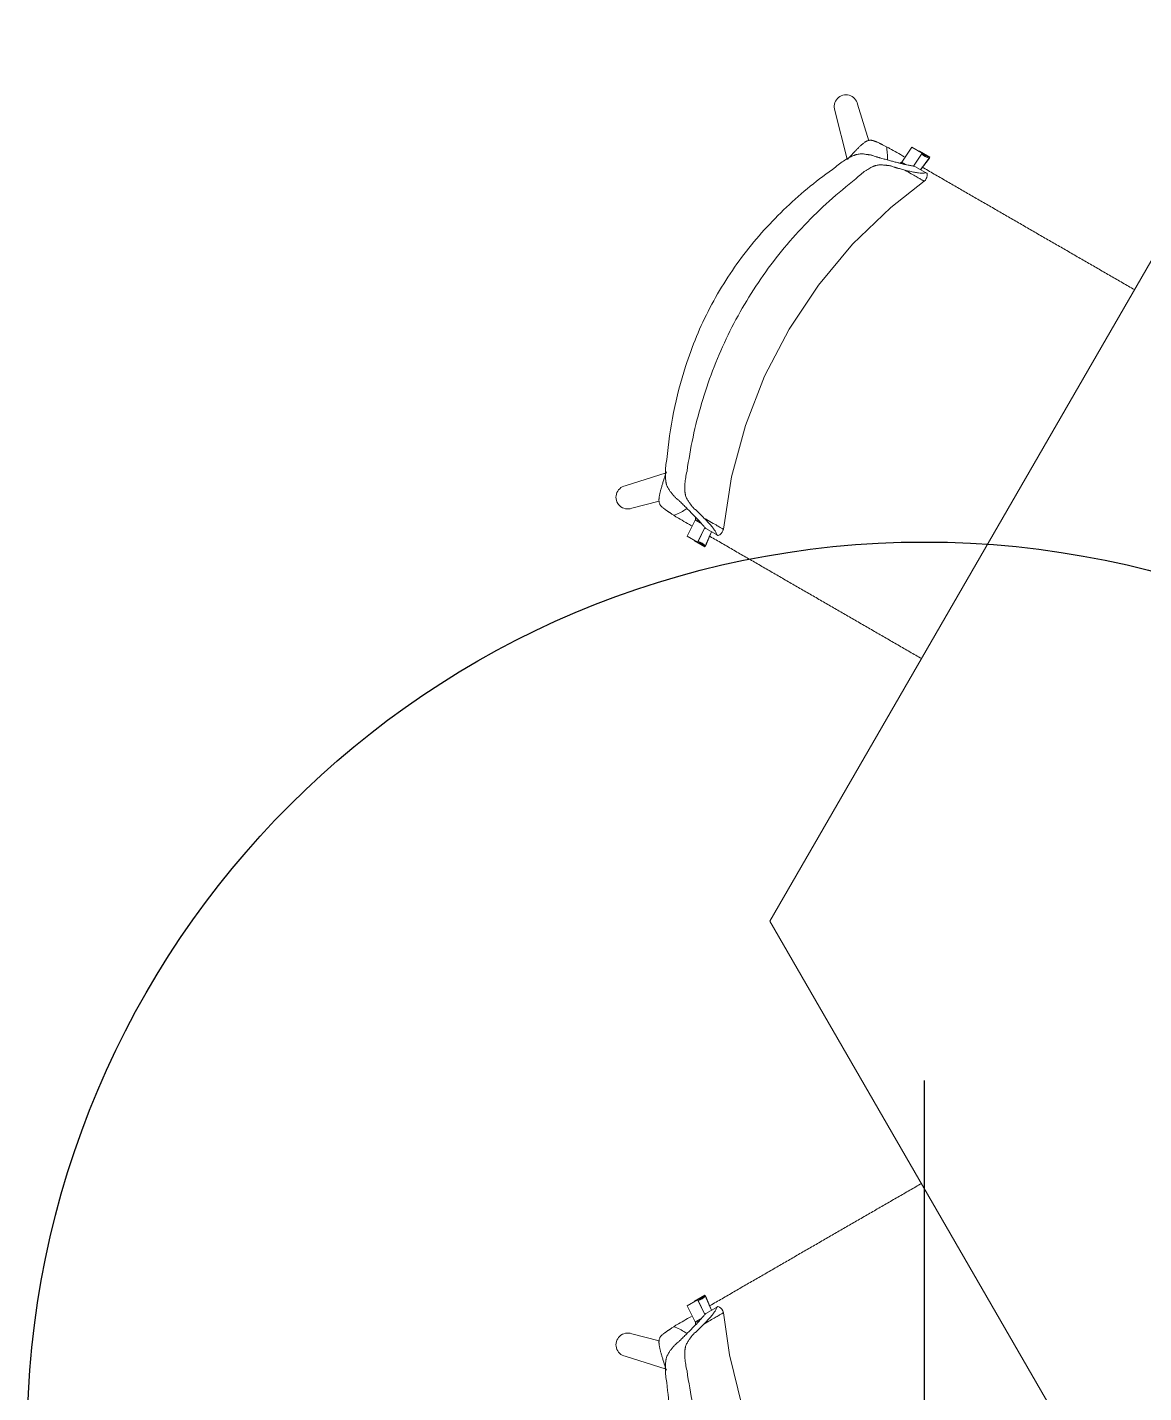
# Model space of a CAD drawing. Header units: millimetres. Extents: x 155920 to 295199, y -4084 to 97293.
# Drawn here: x 174720 to 175965, y 23369 to 24890 of the extents above; entities that cross this region are included whole.
import ezdxf

# ---------------------------------------------------------------- set-up
doc = ezdxf.new("R2010")
doc.units = ezdxf.units.MM
doc.header["$MEASUREMENT"] = 0
doc.layers.add('I-FURN', color=8, linetype='CONTINUOUS', lineweight=9)
doc.layers.add('Social Distancing', color=7, linetype='CONTINUOUS')

msp = doc.modelspace()

# ---------------------------------------------------------------- linework, layer by layer
at = {"layer": 'I-FURN'}
for p, q in [((176123.2, 24890.1), (175548.2, 23894.1)), ((175658.6, 24763.6), (175645.8, 24804.5)), ((175620.7, 24797.4), (175634.4, 24743)), ((175695.3, 24739.9), (175706.4, 24756.5)), ((175706.4, 24756.5), (175717.9, 24749.8)), ((175717.9, 24749.8), (175708.2, 24735.4)), ((175726.5, 24745.2), (175715, 24751.9)), ((175716.1, 24731.4), (175726.5, 24745.2)), ((175716.2, 24731.3), (175726, 24744.4)), ((175697.4, 24737.6), (175694.8, 24739.1)), ((175700.4, 24737), (175695.3, 24739.9)), ((175709.7, 24735.1), (175721.5, 24728.3)), ((175723.5, 24725.1), (175723.3, 24727.2)), ((175683, 24689.2), (175720.1, 24718.5)), ((175720.1, 24718.5), (175721.5, 24719.9)), ((175721.5, 24719.9), (175722.5, 24721.4)), ((175722.5, 24721.4), (175723.1, 24722.8)), ((175723.1, 24722.8), (175723.5, 24725.1)), ((175640.4, 24648.3), (175683, 24689.2)), ((175602.4, 24602.9), (175640.4, 24648.3)), ((175569.6, 24553.7), (175602.4, 24602.9)), ((175542.3, 24501.3), (175569.6, 24553.7)), ((175520.8, 24446.2), (175542.3, 24501.3)), ((175505.4, 24389.2), (175520.8, 24446.2)), ((175432.4, 24393.5), (175387, 24379.2)), ((175496.3, 24330.8), (175505.4, 24389.2)), ((175394.1, 24354.1), (175424.9, 24361.9)), ((175456, 24322.9), (175464.8, 24340.8)), ((175464.8, 24340.8), (175472.5, 24336.4)), ((175465.3, 24341.6), (175470.4, 24338.7)), ((175475.7, 24332.8), (175467.6, 24316.2)), ((175475.7, 24332.7), (175468.1, 24317)), ((175476.7, 24331.5), (175488.5, 24324.7)), ((175496.3, 24330.8), (175495.8, 24328.9)), ((175467.6, 24316.2), (175456, 24322.9)), ((175464.3, 24317.8), (175475.8, 24311.1)), ((175475.8, 24311.1), (175483, 24327.9)), ((175476.3, 24311.9), (175483.1, 24327.8)), ((175492.3, 24324.6), (175490.3, 24323.7)), ((175494, 24326.1), (175492.3, 24324.6)), ((175494.9, 24327.3), (175494, 24326.1)), ((175495.8, 24328.9), (175494.9, 24327.3)), ((175548.2, 23894.1), (176123.2, 22898.2)), ((175456, 23465.4), (175467.6, 23472.1)), ((175464.8, 23447.5), (175456, 23465.4)), ((175475.8, 23477.2), (175464.3, 23470.5)), ((175467.6, 23472.1), (175475.7, 23455.5)), ((175468.1, 23471.2), (175475.7, 23455.6)), ((175483, 23460.4), (175475.8, 23477.2)), ((175483.1, 23460.5), (175476.3, 23476.4)), ((175488.5, 23463.6), (175476.7, 23456.8)), ((175490.3, 23464.6), (175492, 23463.8)), ((175492, 23463.8), (175493.6, 23462.7)), ((175493.6, 23462.7), (175494.6, 23461.6)), ((175472.5, 23451.9), (175464.8, 23447.5)), ((175470.4, 23449.6), (175465.3, 23446.7)), ((175494.6, 23461.6), (175495.7, 23459.6)), ((175495.7, 23459.6), (175496.3, 23457.5)), ((175503.1, 23410.7), (175496.3, 23457.5)), ((175424.9, 23426.4), (175394.1, 23434.2)), ((175387, 23409.1), (175432.4, 23394.8)), ((175517.2, 23353.3), (175503.1, 23410.7))]:
    msp.add_line(p, q, dxfattribs=at)
for centre, start, end in [((175633, 24801.8), 11.9662, 199.5824), ((175389.7, 24366.4), 101.9896, 289.6059), ((175389.7, 23421.9), 70.3941, 258.0104)]:
    msp.add_arc(centre, 13.1, start, end, dxfattribs=at)
for centre, major_axis, start_param, end_param in [((175718.5, 24768.9), (-8.7, -15.1), 0.238848, 0.322489), ((175729.6, 24761.4), (-8.7, -15.1), 6.026179, 6.605675), ((175730.1, 24762.2), (-8.7, -15.1), 6.026179, 6.605675), ((175462.9, 24299.5), (-8.7, -15.1), 2.819103, 3.398599), ((175463.4, 24300.3), (-8.7, -15.1), 2.819103, 3.398599), ((175462.9, 23488.8), (-8.7, 15.1), 2.884586, 3.464082), ((175463.4, 23488), (-8.7, 15.1), 2.884586, 3.464082)]:
    msp.add_ellipse(centre, major_axis=major_axis, ratio=0.978487, start_param=start_param, end_param=end_param, dxfattribs=at)
for points, knots in [([(175634.6, 24742.8), (175636.2, 24744.6), (175638.8, 24747.4), (175641.9, 24750.8), (175643.7, 24752.6), (175645, 24754), (175646.2, 24755.2), (175647.3, 24756.3), (175648.5, 24757.5), (175649.8, 24758.7), (175651.3, 24759.9), (175652.7, 24761.1), (175653.8, 24761.9), (175654.7, 24762.5), (175655.4, 24762.9), (175656.1, 24763.3), (175657.2, 24763.7), (175658.4, 24764.1), (175659.9, 24764.3), (175661.3, 24764.2), (175662.5, 24764), (175663.9, 24763.6), (175665, 24763.2), (175665.9, 24762.9), (175666.3, 24762.7), (175666.7, 24762.5), (175667.1, 24762.4), (175667.5, 24762.2), (175668.3, 24761.8), (175669.5, 24761.3), (175670.6, 24760.7), (175671.5, 24760.3), (175672.2, 24760), (175672.9, 24759.6), (175673.9, 24759.1), (175675.7, 24758.2), (175677.2, 24757.5), (175678.1, 24757)], [0, 0, 0, 0, 0.125, 0.1875, 0.21875, 0.25, 0.28125, 0.3125, 0.34375, 0.375, 0.40625, 0.4375, 0.46875, 0.484375, 0.5, 0.515625, 0.53125, 0.5625, 0.59375, 0.625, 0.65625, 0.6875, 0.71875, 0.734375, 0.742188, 0.75, 0.757812, 0.765625, 0.78125, 0.8125, 0.84375, 0.859375, 0.875, 0.890625, 0.90625, 0.9375, 1, 1, 1, 1]), ([(175679.1, 24742.3), (175679.1, 24742.6), (175679.2, 24745), (175679.1, 24749.9), (175678.6, 24754.6), (175678.1, 24757)], [0.94129206, 0.94129206, 0.94129206, 0.94129206, 0.94444444, 0.97222222, 1, 1, 1, 1]), ([(175621.4, 24734.3), (175623.4, 24736), (175627.4, 24739.2), (175632.1, 24742.4), (175635.7, 24744.5), (175638.3, 24745.8), (175640.4, 24746.8), (175641.8, 24747.3), (175642.6, 24747.6), (175643.2, 24747.9), (175643.8, 24748), (175644.6, 24748.3), (175645.9, 24748.6), (175647.7, 24748.9), (175649.8, 24749), (175651.7, 24749), (175653.6, 24748.8), (175655.3, 24748.5), (175656.7, 24748.3), (175657.7, 24748.2), (175658.3, 24748.1), (175658.7, 24748), (175659.1, 24748), (175659.6, 24747.9), (175660.5, 24747.8), (175661.7, 24747.5), (175663, 24747.1), (175664.7, 24746.5), (175666.3, 24745.9), (175667.9, 24745.4), (175669.2, 24745), (175670.5, 24744.6), (175672.2, 24744.2), (175675.1, 24743.4), (175679.1, 24742.3), (175683.6, 24741), (175687.9, 24739.9), (175692, 24738.9), (175695.8, 24737.9), (175699.2, 24737.1), (175701.3, 24736.7), (175702.3, 24736.5)], [0, 0, 0, 0, 0.035714, 0.071429, 0.089286, 0.107143, 0.125, 0.133929, 0.138393, 0.142857, 0.147321, 0.151786, 0.160714, 0.178571, 0.196429, 0.214286, 0.232143, 0.25, 0.267857, 0.276786, 0.28125, 0.285714, 0.290179, 0.294643, 0.303571, 0.321429, 0.339286, 0.357143, 0.392857, 0.410714, 0.428571, 0.446429, 0.464286, 0.5, 0.571429, 0.642857, 0.714286, 0.785714, 0.857143, 0.928571, 1, 1, 1, 1]), ([(175433.3, 24408.4), (175434.8, 24426.1), (175439.8, 24461.1), (175454.6, 24518.3), (175479.5, 24578.4), (175517.7, 24638.3), (175557.5, 24682.1), (175592.9, 24713.3), (175611.7, 24727.5), (175621.4, 24734.3)], [-1, -1, -1, -1, -0.863636, -0.727273, -0.545455, -0.363636, -0.181818, -0.090909, 0, 0, 0, 0]), ([(175698.5, 24731), (175696.9, 24731.4), (175694.6, 24732), (175691.8, 24732.8), (175690.2, 24733.2), (175689, 24733.5), (175687.8, 24733.9), (175686.4, 24734.4), (175685, 24734.9), (175683.6, 24735.4), (175682.4, 24735.7), (175681.4, 24735.9), (175680.5, 24736), (175680.1, 24736.1), (175679.7, 24736.1), (175679.3, 24736.1), (175678.8, 24736.2), (175677.8, 24736.3), (175676.4, 24736.4), (175674.7, 24736.6), (175672.8, 24736.8), (175670.8, 24736.8), (175668.7, 24736.6), (175666.9, 24736.3), (175665.6, 24735.9), (175664.9, 24735.7), (175664.3, 24735.4), (175663.7, 24735.2), (175663, 24734.9), (175661.6, 24734.3), (175659.6, 24733.3), (175657.2, 24731.8), (175653.8, 24729.6), (175649.5, 24726.3), (175645.8, 24723), (175644, 24721.2)], [0, 0, 0, 0, 0.125, 0.1875, 0.21875, 0.25, 0.28125, 0.3125, 0.375, 0.40625, 0.4375, 0.46875, 0.484375, 0.492188, 0.5, 0.507812, 0.515625, 0.53125, 0.5625, 0.59375, 0.625, 0.65625, 0.6875, 0.71875, 0.734375, 0.742188, 0.75, 0.757812, 0.765625, 0.78125, 0.8125, 0.84375, 0.875, 0.9375, 1, 1, 1, 1]), ([(175695.3, 24739.9), (175694.9, 24739.7), (175694, 24739.3), (175693.2, 24738.9), (175692.7, 24738.7)], [-0.8741323, -0.8741323, -0.8741323, -0.8741323, -0.6666667, -0.4718724, -0.4718724, -0.4718724, -0.4718724]), ([(175698.5, 24731), (175701.1, 24729.5), (175705.8, 24726.8), (175711.3, 24723.6), (175715.4, 24721.3), (175717.7, 24719.9), (175719, 24719.2), (175719.6, 24718.9), (175720, 24718.6), (175720.1, 24718.5), (175720.1, 24718.5)], [0, 0, 0, 0, 0.1111111, 0.2222222, 0.3333333, 0.4444444, 0.5, 0.5555556, 0.6111111, 0.6625707, 0.6625707, 0.6625707, 0.6625707]), ([(175717.6, 24734.4), (175718.2, 24734.1), (175721, 24732.5), (175726.1, 24729.5), (175732.8, 24725.6), (175739.5, 24721.8), (175748.3, 24716.7), (175759, 24710.5), (175769.6, 24704.4), (175778.2, 24699.5), (175784.7, 24695.7), (175791.3, 24691.9), (175800, 24686.9), (175810.8, 24680.6), (175823.7, 24673.2), (175836.8, 24665.6), (175849.9, 24658), (175862.9, 24650.6), (175873.7, 24644.3), (175882.5, 24639.3), (175889.1, 24635.4), (175895.7, 24631.6), (175904.4, 24626.6), (175915.2, 24620.4), (175926, 24614.1), (175934.7, 24609.1), (175941.3, 24605.3), (175947.9, 24601.5), (175952.3, 24598.9), (175954.6, 24597.6), (175954.7, 24597.6)], [-0.8977274, -0.8977274, -0.8977274, -0.8977274, -0.8928571, -0.875, -0.8571429, -0.8392857, -0.8214286, -0.7857143, -0.75, -0.7321429, -0.7142857, -0.6964286, -0.6785714, -0.6428571, -0.6071429, -0.5714286, -0.5357143, -0.5, -0.4642857, -0.4464286, -0.4285714, -0.4107143, -0.3928571, -0.3571429, -0.3214286, -0.3035714, -0.2857143, -0.2678571, -0.25, -0.2492433, -0.2492433, -0.2492433, -0.2492433]), ([(175644, 24721.2), (175633.8, 24713.3), (175614.1, 24696.8), (175577.1, 24660.9), (175536.3, 24610.9), (175497.6, 24543.8), (175474.7, 24483.4), (175462, 24433.5), (175457.6, 24408.1), (175455.8, 24395.4)], [-1, -1, -1, -1, -0.9, -0.8, -0.6, -0.4, -0.2, -0.1, 0, 0, 0, 0]), ([(175471.8, 24337.2), (175470.5, 24338.7), (175468.2, 24341.2), (175464.6, 24345), (175461.6, 24348), (175458.5, 24351.1), (175455.2, 24354.4), (175452.2, 24357.4), (175449.8, 24359.8), (175448.2, 24361.4), (175446.9, 24362.6), (175445.6, 24363.7), (175444.3, 24364.8), (175443, 24365.9), (175442, 24366.9), (175441.1, 24367.8), (175440.5, 24368.5), (175440.2, 24368.9), (175440, 24369.3), (175439.7, 24369.6), (175439.4, 24370), (175438.8, 24370.8), (175437.9, 24371.9), (175436.8, 24373.3), (175435.7, 24374.8), (175434.7, 24376.5), (175433.8, 24378.3), (175433.1, 24380), (175432.7, 24381.3), (175432.5, 24382.1), (175432.4, 24382.7), (175432.3, 24383.4), (175432.2, 24384.2), (175431.9, 24385.7), (175431.7, 24388), (175431.6, 24390.9), (175431.6, 24395.1), (175432, 24400.8), (175432.8, 24405.8), (175433.3, 24408.4)], [0, 0, 0, 0, 0.142857, 0.214286, 0.285714, 0.357143, 0.428571, 0.5, 0.535714, 0.571429, 0.589286, 0.607143, 0.642857, 0.660714, 0.678571, 0.696429, 0.705357, 0.709821, 0.714286, 0.71875, 0.723214, 0.732143, 0.75, 0.767857, 0.785714, 0.803571, 0.821429, 0.839286, 0.848214, 0.852679, 0.857143, 0.861607, 0.866071, 0.875, 0.892857, 0.910714, 0.928571, 0.964286, 1, 1, 1, 1]), ([(175441, 24346.3), (175440.1, 24346.9), (175438.7, 24347.8), (175437.1, 24348.9), (175436.2, 24349.5), (175435.5, 24349.9), (175434.8, 24350.4), (175434, 24350.9), (175433, 24351.6), (175432, 24352.3), (175431.2, 24352.9), (175430.8, 24353.2), (175430.5, 24353.4), (175430.2, 24353.7), (175429.8, 24354), (175429.1, 24354.5), (175428.1, 24355.3), (175427.1, 24356.3), (175426.3, 24357.3), (175425.6, 24358.4), (175425, 24359.8), (175424.7, 24361.1), (175424.6, 24362.2), (175424.5, 24363), (175424.5, 24363.8), (175424.6, 24364.9), (175424.7, 24366.3), (175425, 24368.1), (175425.4, 24369.9), (175425.8, 24371.7), (175426.2, 24373.3), (175426.6, 24374.8), (175427.1, 24376.5), (175427.6, 24378.3), (175428.3, 24380.8), (175429.6, 24385.1), (175430.8, 24388.8), (175431.5, 24391)], [0, 0, 0, 0, 0.0625, 0.09375, 0.109375, 0.125, 0.140625, 0.15625, 0.1875, 0.21875, 0.234375, 0.242188, 0.25, 0.257812, 0.265625, 0.28125, 0.3125, 0.34375, 0.375, 0.40625, 0.4375, 0.46875, 0.484375, 0.5, 0.515625, 0.53125, 0.5625, 0.59375, 0.625, 0.65625, 0.6875, 0.71875, 0.75, 0.78125, 0.8125, 0.875, 1, 1, 1, 1]), ([(175455.8, 24395.4), (175455.2, 24392.9), (175454.2, 24388.1), (175453.5, 24382.7), (175453.3, 24378.6), (175453.2, 24375.8), (175453.4, 24373.6), (175453.5, 24372.1), (175453.6, 24371.3), (175453.7, 24370.7), (175453.8, 24370.1), (175454, 24369.3), (175454.3, 24368), (175454.9, 24366.2), (175455.8, 24364.4), (175456.8, 24362.7), (175457.8, 24361.1), (175458.9, 24359.7), (175459.7, 24358.6), (175460.3, 24357.8), (175460.6, 24357.4), (175460.8, 24357), (175461.1, 24356.7), (175461.3, 24356.3), (175461.8, 24355.7), (175462.6, 24354.9), (175463.4, 24354), (175464.6, 24353), (175465.7, 24352.1), (175466.8, 24351.1), (175467.7, 24350.3), (175468.6, 24349.4), (175469.8, 24348.2), (175471.8, 24346.2), (175473.5, 24344.4), (175474.6, 24343.2)], [0, 0, 0, 0, 0.0625, 0.125, 0.15625, 0.1875, 0.21875, 0.234375, 0.242188, 0.25, 0.257812, 0.265625, 0.28125, 0.3125, 0.34375, 0.375, 0.40625, 0.4375, 0.46875, 0.484375, 0.492188, 0.5, 0.507812, 0.515625, 0.53125, 0.5625, 0.59375, 0.625, 0.6875, 0.71875, 0.75, 0.78125, 0.8125, 0.875, 1, 1, 1, 1]), ([(175441, 24346.3), (175443.3, 24347.1), (175447.7, 24349), (175452.5, 24351.6), (175455, 24353.4), (175455.8, 24353.9)], [0, 0, 0, 0, 0.02777778, 0.05555556, 0.06696683, 0.06696683, 0.06696683, 0.06696683]), ([(175465.1, 24344.4), (175465.1, 24343.9), (175465.2, 24342.9), (175465.3, 24342), (175465.4, 24341.6)], [-0.5281276, -0.5281276, -0.5281276, -0.5281276, -0.3333333, -0.1189454, -0.1189454, -0.1189454, -0.1189454]), ([(175496.3, 24330.8), (175496.3, 24330.8), (175496.1, 24330.8), (175495.7, 24331.1), (175494.9, 24331.5), (175493.2, 24332.5), (175489.8, 24334.5), (175483.6, 24338.1), (175477.9, 24341.4), (175474.6, 24343.2)], [0.3374293, 0.3374293, 0.3374293, 0.3374293, 0.3888889, 0.4444444, 0.5138889, 0.5833333, 0.7222222, 0.8611111, 1, 1, 1, 1]), ([(175717.4, 24186.5), (175717.3, 24186.5), (175712.9, 24189), (175704.1, 24194.1), (175690.8, 24201.8), (175677.7, 24209.4), (175666.8, 24215.7), (175658.1, 24220.7), (175651.5, 24224.5), (175644.8, 24228.4), (175636.2, 24233.4), (175625.5, 24239.5), (175614.8, 24245.7), (175606.1, 24250.7), (175599.6, 24254.5), (175593, 24258.3), (175584.4, 24263.3), (175573.6, 24269.5), (175562.8, 24275.7), (175554.1, 24280.8), (175547.4, 24284.6), (175540.8, 24288.4), (175532.1, 24293.5), (175521.2, 24299.7), (175508.2, 24307.2), (175494.8, 24315), (175485.5, 24320.3), (175480.7, 24323.1), (175480.3, 24323.4)], [-0.7503695, -0.7503695, -0.7503695, -0.7503695, -0.75, -0.7142857, -0.6785714, -0.6428571, -0.6071429, -0.5892857, -0.5714286, -0.5535714, -0.5357143, -0.5, -0.4642857, -0.4464286, -0.4285714, -0.4107143, -0.3928571, -0.3571429, -0.3214286, -0.3035714, -0.2857143, -0.2678571, -0.25, -0.2142857, -0.1785714, -0.1428571, -0.1071429, -0.103964, -0.103964, -0.103964, -0.103964]), ([(175480.3, 23464.9), (175480.7, 23465.2), (175485.5, 23467.9), (175494.8, 23473.3), (175508.2, 23481), (175521.2, 23488.6), (175532.1, 23494.8), (175540.8, 23499.8), (175547.4, 23503.7), (175554.1, 23507.5), (175562.8, 23512.6), (175573.6, 23518.8), (175584.4, 23525), (175593, 23530), (175599.6, 23533.8), (175606.1, 23537.6), (175614.8, 23542.6), (175625.5, 23548.7), (175636.2, 23554.9), (175644.8, 23559.9), (175651.5, 23563.7), (175658.1, 23567.6), (175666.8, 23572.6), (175677.7, 23578.9), (175690.8, 23586.5), (175704.1, 23594.1), (175712.9, 23599.2), (175717.3, 23601.8), (175717.4, 23601.8)], [-0.896036, -0.896036, -0.896036, -0.896036, -0.8928571, -0.8571429, -0.8214286, -0.7857143, -0.75, -0.7321429, -0.7142857, -0.6964286, -0.6785714, -0.6428571, -0.6071429, -0.5892857, -0.5714286, -0.5535714, -0.5357143, -0.5, -0.4642857, -0.4464286, -0.4285714, -0.4107143, -0.3928571, -0.3571429, -0.3214286, -0.2857143, -0.25, -0.2496035, -0.2496035, -0.2496035, -0.2496035]), ([(175433.3, 23379.9), (175432.8, 23382.5), (175432, 23387.5), (175431.6, 23393.2), (175431.6, 23397.3), (175431.7, 23400.3), (175431.9, 23402.6), (175432.2, 23404.1), (175432.3, 23404.9), (175432.4, 23405.6), (175432.5, 23406.2), (175432.7, 23406.9), (175433.1, 23408.3), (175433.8, 23410), (175434.7, 23411.8), (175435.7, 23413.5), (175436.8, 23415), (175437.9, 23416.4), (175438.8, 23417.5), (175439.4, 23418.3), (175439.7, 23418.7), (175440, 23419), (175440.2, 23419.4), (175440.5, 23419.8), (175441.1, 23420.5), (175442, 23421.4), (175443, 23422.3), (175444.3, 23423.5), (175445.6, 23424.6), (175446.9, 23425.7), (175447.9, 23426.6), (175448.8, 23427.6), (175450.1, 23428.8), (175452.2, 23430.9), (175455.2, 23433.9), (175458.5, 23437.1), (175461.6, 23440.3), (175464.6, 23443.3), (175467.3, 23446.1), (175469.7, 23448.7), (175471.1, 23450.3), (175471.8, 23451.1)], [0, 0, 0, 0, 0.035714, 0.071429, 0.089286, 0.107143, 0.125, 0.133929, 0.138393, 0.142857, 0.147321, 0.151786, 0.160714, 0.178571, 0.196429, 0.214286, 0.232143, 0.25, 0.267857, 0.276786, 0.28125, 0.285714, 0.290179, 0.294643, 0.303571, 0.321429, 0.339286, 0.357143, 0.392857, 0.410714, 0.428571, 0.446429, 0.464286, 0.5, 0.571429, 0.642857, 0.714286, 0.785714, 0.857143, 0.928571, 1, 1, 1, 1]), ([(175474.6, 23445), (175477.2, 23446.5), (175481.9, 23449.2), (175487.4, 23452.4), (175491.5, 23454.8), (175493.8, 23456.1), (175495.1, 23456.8), (175495.7, 23457.2), (175496.1, 23457.5), (175496.3, 23457.5), (175496.3, 23457.5)], [0, 0, 0, 0, 0.1111111, 0.2222222, 0.3333333, 0.4444444, 0.5, 0.5555556, 0.6111111, 0.6625707, 0.6625707, 0.6625707, 0.6625707]), ([(175431.5, 23397.2), (175430.8, 23399.5), (175429.6, 23403.2), (175428.3, 23407.5), (175427.6, 23410), (175427.1, 23411.8), (175426.6, 23413.4), (175426.2, 23415), (175425.8, 23416.6), (175425.4, 23418.4), (175425, 23420.2), (175424.7, 23422), (175424.6, 23423.4), (175424.5, 23424.5), (175424.5, 23425.3), (175424.6, 23426.1), (175424.7, 23427.2), (175425, 23428.5), (175425.6, 23429.9), (175426.3, 23431), (175427.1, 23432), (175428.1, 23433), (175429.1, 23433.8), (175429.8, 23434.3), (175430.2, 23434.6), (175430.5, 23434.9), (175430.8, 23435.1), (175431.2, 23435.4), (175432, 23435.9), (175433, 23436.7), (175434, 23437.3), (175434.8, 23437.9), (175435.5, 23438.4), (175436.2, 23438.8), (175437.1, 23439.4), (175438.7, 23440.5), (175440.1, 23441.4), (175441, 23442)], [0, 0, 0, 0, 0.125, 0.1875, 0.21875, 0.25, 0.28125, 0.3125, 0.34375, 0.375, 0.40625, 0.4375, 0.46875, 0.484375, 0.5, 0.515625, 0.53125, 0.5625, 0.59375, 0.625, 0.65625, 0.6875, 0.71875, 0.734375, 0.742188, 0.75, 0.757812, 0.765625, 0.78125, 0.8125, 0.84375, 0.859375, 0.875, 0.890625, 0.90625, 0.9375, 1, 1, 1, 1]), ([(175455.8, 23434.4), (175455, 23434.9), (175452.5, 23436.6), (175447.7, 23439.3), (175443.3, 23441.2), (175441, 23442)], [0.93303317, 0.93303317, 0.93303317, 0.93303317, 0.94444444, 0.97222222, 1, 1, 1, 1]), ([(175474.6, 23445), (175473.5, 23443.9), (175471.8, 23442.1), (175469.8, 23440.1), (175468.6, 23438.9), (175467.7, 23438), (175466.8, 23437.2), (175465.7, 23436.2), (175464.6, 23435.3), (175463.4, 23434.3), (175462.6, 23433.4), (175461.8, 23432.6), (175461.3, 23432), (175461.1, 23431.6), (175460.8, 23431.2), (175460.6, 23430.9), (175460.3, 23430.5), (175459.7, 23429.7), (175458.9, 23428.6), (175457.8, 23427.2), (175456.8, 23425.6), (175455.8, 23423.9), (175454.9, 23422), (175454.3, 23420.3), (175454, 23419), (175453.8, 23418.2), (175453.7, 23417.6), (175453.6, 23417), (175453.5, 23416.2), (175453.4, 23414.7), (175453.2, 23412.5), (175453.3, 23409.6), (175453.5, 23405.6), (175454.2, 23400.2), (175455.2, 23395.4), (175455.8, 23392.9)], [0, 0, 0, 0, 0.125, 0.1875, 0.21875, 0.25, 0.28125, 0.3125, 0.375, 0.40625, 0.4375, 0.46875, 0.484375, 0.492188, 0.5, 0.507812, 0.515625, 0.53125, 0.5625, 0.59375, 0.625, 0.65625, 0.6875, 0.71875, 0.734375, 0.742188, 0.75, 0.757812, 0.765625, 0.78125, 0.8125, 0.84375, 0.875, 0.9375, 1, 1, 1, 1]), ([(175465.4, 23446.7), (175465.3, 23446.3), (175465.2, 23445.3), (175465.1, 23444.4), (175465.1, 23443.9)], [-0.8810546, -0.8810546, -0.8810546, -0.8810546, -0.6666667, -0.4718724, -0.4718724, -0.4718724, -0.4718724]), ([(175455.8, 23392.9), (175457.6, 23380.1), (175462, 23354.8), (175474.7, 23304.8), (175497.6, 23244.5), (175536.3, 23177.4), (175577.1, 23127.4), (175614.1, 23091.5), (175633.8, 23075), (175644, 23067)], [-1, -1, -1, -1, -0.9, -0.8, -0.6, -0.4, -0.2, -0.1, 0, 0, 0, 0]), ([(175621.4, 23054), (175606.9, 23064.2), (175579.1, 23086.1), (175536.9, 23127.5), (175497.3, 23179.1), (175464.6, 23242.1), (175446.5, 23298.4), (175437.2, 23344.7), (175434.3, 23368.1), (175433.3, 23379.9)], [-1, -1, -1, -1, -0.863636, -0.727273, -0.545455, -0.363636, -0.181818, -0.090909, 0, 0, 0, 0])]:
    msp.add_open_spline(points, degree=3, knots=knots, dxfattribs=at)
for points in [[(175678.1, 24757), (175678.7, 24756.7), (175679.8, 24756.1), (175681, 24755.5), (175681.6, 24755.2)], [(175681.6, 24755.2), (175686.9, 24752.2), (175692.4, 24749), (175698, 24745.8)], [(175721.5, 24728.3), (175721.2, 24728), (175720.1, 24727.5), (175717.5, 24727.3), (175713.9, 24727.7), (175709.5, 24728.5), (175704.4, 24729.5), (175700.6, 24730.5), (175698.5, 24731)], [(175702.3, 24736.5), (175703.7, 24736.2), (175706.2, 24735.7), (175708.6, 24735.3), (175709.7, 24735.1)], [(175722.7, 24727.6), (175723, 24727.4), (175723.4, 24727.2), (175723.3, 24727.2), (175722.7, 24727.6), (175722, 24728), (175721.5, 24728.3)], [(175432.8, 24394.6), (175432.3, 24393.4), (175431.9, 24392.2), (175431.5, 24391)], [(175431.5, 24391), (175431.9, 24392.2), (175432.3, 24393.4), (175432.7, 24394.5)], [(175444.2, 24344.2), (175443.7, 24344.5), (175442.6, 24345.2), (175441.5, 24345.9), (175441, 24346.3)], [(175460.6, 24334.7), (175455, 24338), (175449.5, 24341.1), (175444.2, 24344.2)], [(175476.7, 24331.5), (175476, 24332.4), (175474.4, 24334.2), (175472.7, 24336.2), (175471.8, 24337.2)], [(175474.6, 24343.2), (175476.1, 24341.8), (175478.9, 24338.9), (175482.4, 24335), (175485.2, 24331.6), (175487.3, 24328.7), (175488.4, 24326.3), (175488.6, 24325.2), (175488.5, 24324.7)], [(175488.5, 24324.7), (175489, 24324.4), (175489.7, 24324), (175490.3, 24323.7), (175490.4, 24323.6), (175490, 24323.9), (175489.7, 24324)], [(175488.5, 23463.6), (175488.6, 23463.1), (175488.4, 23462), (175487.3, 23459.6), (175485.2, 23456.7), (175482.4, 23453.3), (175478.9, 23449.4), (175476.1, 23446.5), (175474.6, 23445)], [(175489.7, 23464.2), (175490, 23464.4), (175490.4, 23464.7), (175490.3, 23464.6), (175489.7, 23464.3), (175489, 23463.9), (175488.5, 23463.6)], [(175444.2, 23444.1), (175449.5, 23447.2), (175455, 23450.3), (175460.6, 23453.6)], [(175471.8, 23451.1), (175472.7, 23452.1), (175474.4, 23454.1), (175476, 23455.9), (175476.7, 23456.8)], [(175441, 23442), (175441.5, 23442.4), (175442.6, 23443.1), (175443.7, 23443.8), (175444.2, 23444.1)], [(175432.7, 23393.8), (175432.3, 23394.9), (175431.9, 23396.1), (175431.5, 23397.2)], [(175431.5, 23397.2), (175431.9, 23396.1), (175432.3, 23394.9), (175432.8, 23393.7)]]:
    msp.add_open_spline(points, degree=3, dxfattribs=at)
at = {"layer": 'Social Distancing'}
msp.add_line((175720.4, 22916.5), (175720.4, 23716.5), dxfattribs=at)
msp.add_circle((175720.4, 23316.5), 1000, dxfattribs=at)

doc.saveas('drawing.dxf')
